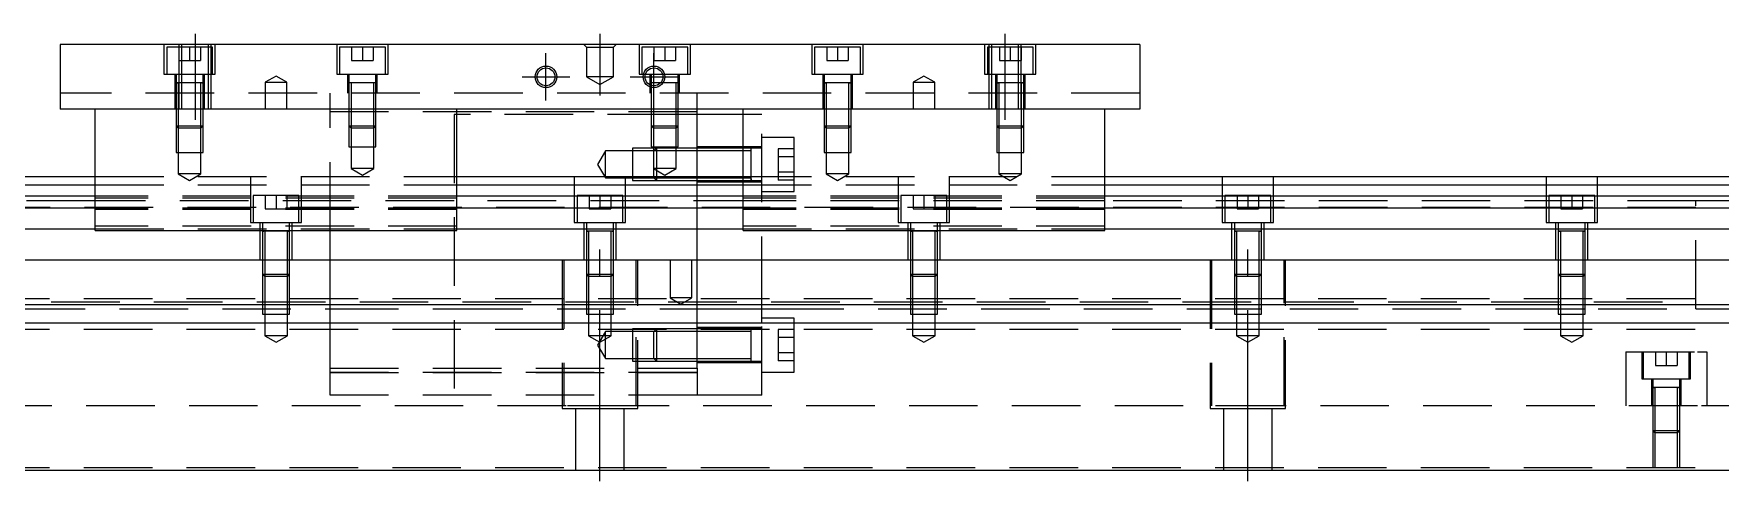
# Model space of a CAD drawing. Extents: x -20 to 743, y -289 to 102.
# Drawn here: x 155.1 to 467.5, y -242.8 to -159.8 of the extents above; entities that cross this region are included whole.
import ezdxf

# ---------------------------------------------------------------- set-up
doc = ezdxf.new("R2010")
doc.units = 0
doc.linetypes.add('CENTER', pattern=[50.8, 31.75, -6.35, 6.35, -6.35])
doc.linetypes.add('DASHED', pattern=[19.05, 12.7, -6.35])
doc.layers.get('0').update_dxf_attribs({"linetype": 'CONTINUOUS'})
doc.layers.add('CENTER', color=1, linetype='CENTER')

msp = doc.modelspace()

# ---------------------------------------------------------------- linework, layer by layer
at = {"color": 7, "linetype": 'CONTINUOUS'}
for p, q in [((160, -161.76), (160, -173.76)), ((360, -161.76), (160, -161.76)), ((360, -161.76), (360, -173.76)), ((360, -173.76), (160, -173.76)), ((166.5, -196.26), (166.5, -173.76)), ((233.5, -196.26), (233.5, -173.76)), ((278, -186.26), (278, -173.76)), ((286.5, -174.76), (278, -174.76)), ((286.5, -196.26), (286.5, -173.76)), ((353.5, -196.26), (353.5, -173.76)), ((0, -186.26), (166.5, -186.26)), ((233.5, -186.26), (286.5, -186.26)), ((353.5, -186.26), (520, -186.26)), ((0, -187.799608), (166.5, -187.799608)), ((166.5, -189.88154), (0, -189.88154)), ((233.5, -187.799608), (286.5, -187.799608)), ((286.5, -189.88154), (233.5, -189.88154)), ((353.5, -187.799608), (520, -187.799608)), ((520, -189.88154), (353.5, -189.88154)), ((166.5, -192.096666), (0, -192.096666)), ((286.5, -192.096666), (233.5, -192.096666)), ((520, -192.096666), (353.5, -192.096666)), ((0, -195.941934), (166.5, -195.941934)), ((166.5, -196.26), (233.5, -196.26)), ((233.5, -195.941934), (286.5, -195.941934)), ((286.5, -196.26), (353.5, -196.26)), ((353.5, -195.941934), (520, -195.941934)), ((520, -201.76), (0, -201.76)), ((520, -210.06), (0, -210.06)), ((520, -213.46), (0, -213.46)), ((520, -240.76), (0, -240.76))]:
    msp.add_line(p, q, dxfattribs=at)
at = {"color": 3, "linetype": 'DASHED'}
for p, q in [((179.25, -161.76), (179.25, -167.26)), ((188.25, -162.26), (179.75, -162.26)), ((179.75, -162.26), (179.75, -167.26)), ((182, -162.26), (182, -164.76)), ((182.000006, -161.76), (182.000006, -162.26)), ((182.000006, -162.26), (182.000006, -167.26)), ((182.5, -161.76), (182.5, -173.76)), ((184, -162.26), (184, -164.76)), ((186, -162.26), (186, -164.76)), ((187.5, -173.76), (187.5, -161.76)), ((187.999994, -173.76), (187.999994, -161.76)), ((188.25, -167.26), (188.25, -162.26)), ((188.75, -167.26), (188.75, -161.76)), ((211.25, -161.76), (211.25, -167.26)), ((212.999994, -162.26), (211.75, -162.26)), ((211.75, -162.26), (211.75, -167.26)), ((220.25, -162.26), (212.999994, -162.26)), ((214, -162.26), (214, -164.76)), ((216, -162.26), (216, -164.76)), ((218, -162.26), (218, -164.76)), ((220.25, -167.26), (220.25, -162.26)), ((220.75, -167.26), (220.75, -161.76)), ((257.5, -162.26), (257, -161.76)), ((257.5, -162.26), (257.5, -167.76)), ((257.5, -162.26), (262.5, -162.26)), ((262.5, -162.26), (263, -161.76)), ((262.5, -167.76), (262.5, -162.26)), ((267.25, -161.76), (267.25, -167.26)), ((276.25, -162.26), (267.75, -162.26)), ((267.75, -162.26), (267.75, -167.26)), ((270, -162.26), (270, -164.76)), ((272, -162.26), (272, -164.76)), ((274, -162.26), (274, -164.76)), ((276.25, -167.26), (276.25, -162.26)), ((276.75, -167.26), (276.75, -161.76)), ((299.25, -161.76), (299.25, -167.26)), ((308.25, -162.26), (299.75, -162.26)), ((299.75, -162.26), (299.75, -167.26)), ((302, -162.26), (302, -164.76)), ((304, -162.26), (304, -164.76)), ((306, -162.26), (306, -164.76)), ((308.25, -167.26), (308.25, -162.26)), ((308.75, -167.26), (308.75, -161.76)), ((331.25, -161.76), (331.25, -167.26)), ((340.25, -162.26), (331.75, -162.26)), ((331.75, -162.26), (331.75, -167.26)), ((332.000006, -161.76), (332.000006, -173.76)), ((332.5, -161.76), (332.5, -173.76)), ((334, -162.26), (334, -164.76)), ((336, -162.26), (336, -164.76)), ((337.5, -173.76), (337.5, -161.76)), ((337.999994, -162.26), (337.999994, -161.76)), ((337.999994, -167.26), (337.999994, -162.26)), ((338, -162.26), (338, -164.76)), ((340.25, -167.26), (340.25, -162.26)), ((340.75, -167.26), (340.75, -161.76)), ((182, -164.76), (184, -164.76)), ((184, -164.76), (186, -164.76)), ((214, -164.76), (216, -164.76)), ((216, -164.76), (218, -164.76)), ((270, -164.76), (272, -164.76)), ((272, -164.76), (274, -164.76)), ((302, -164.76), (304, -164.76)), ((304, -164.76), (306, -164.76)), ((334, -164.76), (336, -164.76)), ((336, -164.76), (338, -164.76)), ((179.25, -167.26), (188.75, -167.26)), ((181.25, -167.26), (181.25, -173.76)), ((181.5, -167.26), (181.5, -168.86)), ((182.000006, -167.26), (182.000006, -173.76)), ((186.5, -168.86), (186.5, -167.26)), ((186.75, -173.76), (186.75, -167.26)), ((200, -167.6053), (198, -168.76)), ((202, -168.76), (200, -167.6053)), ((211.25, -167.26), (220.75, -167.26)), ((213.25, -167.26), (213.25, -170.76)), ((213.5, -167.26), (213.5, -168.86)), ((218.5, -168.86), (218.5, -167.26)), ((218.75, -170.76), (218.75, -167.26)), ((262.5, -167.76), (257.5, -167.76)), ((257.5, -167.76), (260, -169.203376)), ((260, -169.203376), (262.5, -167.76)), ((267.25, -167.26), (276.75, -167.26)), ((269.25, -167.26), (269.25, -170.76)), ((269.5, -167.26), (269.5, -168.86)), ((274.5, -168.86), (274.5, -167.26)), ((274.75, -170.76), (274.75, -167.26)), ((299.25, -167.26), (308.75, -167.26)), ((301.25, -167.26), (301.25, -173.76)), ((301.5, -167.26), (301.5, -168.86)), ((306.5, -168.86), (306.5, -167.26)), ((306.75, -173.76), (306.75, -167.26)), ((320, -167.6053), (318, -168.76)), ((322, -168.76), (320, -167.6053)), ((331.25, -167.26), (340.75, -167.26)), ((333.25, -167.26), (333.25, -173.76)), ((333.5, -167.26), (333.5, -168.86)), ((337.999994, -173.76), (337.999994, -167.26)), ((338.5, -168.86), (338.5, -167.26)), ((338.75, -173.76), (338.75, -167.26)), ((360, -170.76), (160, -170.76)), ((181.5, -168.855), (181.5, -168.86)), ((181.5, -168.86), (181.757448, -168.86)), ((181.757468, -168.86), (181.5, -168.86)), ((181.5, -168.86), (181.5, -173.75998)), ((181.5, -168.86), (181.5, -168.865)), ((186.242552, -168.86), (181.757468, -168.86)), ((181.9, -168.86), (181.9, -173.75998)), ((186.1, -173.75998), (186.1, -168.86)), ((186.5, -168.86), (186.242552, -168.86)), ((186.242602, -168.86), (186.5, -168.86)), ((186.5, -168.86), (186.5, -168.855)), ((186.5, -173.75998), (186.5, -168.86)), ((186.5, -168.865), (186.5, -168.86)), ((198, -168.76), (200, -168.76)), ((198, -168.76), (198, -173.76)), ((200, -168.76), (202, -168.76)), ((202, -173.76), (202, -168.76)), ((210, -173.76), (210, -170.76)), ((213.5, -168.855), (213.5, -168.86)), ((213.757468, -168.86), (213.5, -168.86)), ((213.5, -168.86), (213.5, -168.865)), ((213.5, -168.86), (213.5, -170.75998)), ((213.5, -170.76), (213.5, -173.76)), ((213.500006, -170.76), (213.500006, -173.76)), ((218.5, -168.86), (213.757468, -168.86)), ((213.9, -168.86), (213.9, -170.75998)), ((213.9, -170.76), (213.9, -173.76)), ((218.1, -170.75998), (218.1, -168.86)), ((218.1, -173.76), (218.1, -170.76)), ((218.499994, -173.76), (218.499994, -170.76)), ((218.5, -168.86), (218.5, -168.855)), ((218.5, -168.865), (218.5, -168.86)), ((218.5, -170.75998), (218.5, -168.86)), ((218.5, -173.76), (218.5, -170.76)), ((269.5, -168.855), (269.5, -168.86)), ((269.757468, -168.86), (269.5, -168.86)), ((269.5, -168.86), (269.5, -169.332418)), ((269.5, -168.86), (269.5, -168.865)), ((269.5, -169.332418), (269.5, -169.696492)), ((269.5, -169.696492), (269.5, -170.75998)), ((269.5, -170.76), (269.5, -176.86)), ((269.500006, -170.76), (269.500006, -176.86)), ((271.229562, -168.86), (269.757468, -168.86)), ((269.9, -168.86), (269.9, -169.406966)), ((269.9, -169.406966), (269.9, -169.757498)), ((269.9, -169.757498), (269.9, -170.75998)), ((269.9, -170.76), (269.9, -177.26)), ((271.669968, -168.86), (271.229562, -168.86)), ((271.67033, -168.86), (271.229838, -168.86)), ((274.242552, -168.86), (271.669968, -168.86)), ((274.1, -170.75998), (274.1, -168.86)), ((274.1, -173.76), (274.1, -170.76)), ((274.5, -168.86), (274.242552, -168.86)), ((274.499994, -173.76), (274.499994, -170.76)), ((274.5, -168.86), (274.5, -168.855)), ((274.5, -170.75998), (274.5, -168.86)), ((274.5, -168.865), (274.5, -168.86)), ((274.5, -173.76), (274.5, -170.76)), ((278, -173.76), (278, -170.76)), ((301.5, -168.855), (301.5, -168.86)), ((301.5, -168.86), (301.757448, -168.86)), ((301.757468, -168.86), (301.5, -168.86)), ((301.5, -168.86), (301.5, -173.75998)), ((301.5, -168.86), (301.5, -168.865)), ((306.242552, -168.86), (301.757468, -168.86)), ((301.9, -168.86), (301.9, -173.75998)), ((306.1, -173.75998), (306.1, -168.86)), ((306.5, -168.86), (306.242552, -168.86)), ((306.242602, -168.86), (306.5, -168.86)), ((306.5, -168.86), (306.5, -168.855)), ((306.5, -173.75998), (306.5, -168.86)), ((306.5, -168.865), (306.5, -168.86)), ((318, -168.76), (320, -168.76)), ((318, -168.76), (318, -173.76)), ((320, -168.76), (322, -168.76)), ((322, -173.76), (322, -168.76)), ((333.5, -168.855), (333.5, -168.86)), ((333.5, -168.86), (333.757448, -168.86)), ((333.757468, -168.86), (333.5, -168.86)), ((333.5, -168.86), (333.5, -168.865)), ((333.5, -168.86), (333.5, -173.75998)), ((338.242552, -168.86), (333.757468, -168.86)), ((333.9, -168.86), (333.9, -173.75998)), ((338.1, -173.75998), (338.1, -168.86)), ((338.5, -168.86), (338.242552, -168.86)), ((338.242602, -168.86), (338.5, -168.86)), ((338.5, -168.86), (338.5, -168.855)), ((338.5, -168.865), (338.5, -168.86)), ((338.5, -173.75998), (338.5, -168.86)), ((181.5, -173.76), (181.5, -176.86)), ((181.500006, -173.76), (181.500006, -176.860006)), ((181.9, -173.76), (181.9, -177.26)), ((186.1, -177.26), (186.1, -173.76)), ((186.499994, -176.860006), (186.499994, -173.76)), ((186.5, -176.86), (186.5, -173.76)), ((210, -196.26), (210, -173.76)), ((278, -174.26), (210, -174.26)), ((213.5, -173.76), (213.5, -176.86)), ((213.500006, -173.76), (213.500006, -176.860006)), ((213.9, -173.76), (213.9, -177.26)), ((218.1, -177.26), (218.1, -173.76)), ((218.499994, -176.860006), (218.499994, -173.76)), ((218.5, -176.86), (218.5, -173.76)), ((233, -174.76), (233, -226.76)), ((274.1, -174.76), (233, -174.76)), ((274.1, -177.26), (274.1, -173.76)), ((274.5, -174.76), (274.1, -174.76)), ((274.499994, -176.860006), (274.499994, -173.76)), ((274.5, -176.86), (274.5, -173.76)), ((278, -174.76), (274.5, -174.76)), ((290, -174.76), (286.5, -174.76)), ((290, -210.06), (290, -174.76)), ((301.5, -173.76), (301.5, -176.86)), ((301.500006, -173.76), (301.500006, -176.860006)), ((301.9, -173.76), (301.9, -177.26)), ((306.1, -177.26), (306.1, -173.76)), ((306.499994, -176.860006), (306.499994, -173.76)), ((306.5, -176.86), (306.5, -173.76)), ((333.5, -173.76), (333.5, -176.86)), ((333.500006, -173.76), (333.500006, -176.860006)), ((333.9, -173.76), (333.9, -177.26)), ((338.1, -177.26), (338.1, -173.76)), ((338.499994, -176.860006), (338.499994, -173.76)), ((338.5, -176.86), (338.5, -173.76)), ((181.5, -176.86), (186.5, -176.86)), ((181.5, -176.86), (181.9, -177.26)), ((181.500006, -176.86002), (181.500006, -181.76)), ((186.1, -177.26), (181.9, -177.26)), ((181.9, -177.26002), (181.9, -181.76)), ((186.1, -177.26), (186.5, -176.86)), ((186.1, -181.76), (186.1, -177.26002)), ((186.499994, -181.76), (186.499994, -176.86002)), ((213.5, -176.86), (218.5, -176.86)), ((213.5, -176.86), (213.9, -177.26)), ((213.500006, -176.86002), (213.500006, -180.76)), ((218.1, -177.26), (213.9, -177.26)), ((213.9, -177.26002), (213.9, -180.76)), ((218.1, -177.26), (218.5, -176.86)), ((218.1, -180.76), (218.1, -177.26002)), ((218.499994, -180.76), (218.499994, -176.86002)), ((269.5, -176.86), (274.5, -176.86)), ((269.5, -176.86), (269.9, -177.26)), ((269.500006, -176.86002), (269.500006, -180.76)), ((274.1, -177.26), (269.9, -177.26)), ((269.9, -177.26002), (269.9, -180.76)), ((274.1, -177.26), (274.5, -176.86)), ((274.1, -180.76), (274.1, -177.26002)), ((274.499994, -180.76), (274.499994, -176.86002)), ((301.5, -176.86), (306.5, -176.86)), ((301.5, -176.86), (301.9, -177.26)), ((301.500006, -176.86002), (301.500006, -181.76)), ((306.1, -177.26), (301.9, -177.26)), ((301.9, -177.26002), (301.9, -181.76)), ((306.1, -177.26), (306.5, -176.86)), ((306.1, -181.76), (306.1, -177.26002)), ((306.499994, -181.76), (306.499994, -176.86002)), ((333.5, -176.86), (338.5, -176.86)), ((333.5, -176.86), (333.9, -177.26)), ((333.500006, -176.86002), (333.500006, -181.76)), ((338.1, -177.26), (333.9, -177.26)), ((333.9, -177.26002), (333.9, -181.76)), ((338.1, -177.26), (338.5, -176.86)), ((338.1, -181.76), (338.1, -177.26002)), ((338.499994, -181.76), (338.499994, -176.86002)), ((213.500006, -180.76), (218.499994, -180.76)), ((213.9, -180.76), (213.9, -184.76)), ((218.1, -184.76), (218.1, -180.76)), ((266, -181.010006), (266, -187.009994)), ((270.49998, -181.010006), (266, -181.010006)), ((269.500006, -180.76), (274.499994, -180.76)), ((269.9, -180.76), (269.9, -184.76)), ((270.5, -181.01), (270, -181.51)), ((270.5, -181.01), (270.5, -187.01)), ((278, -181.01), (270.5, -181.01)), ((278, -181.010006), (270.5, -181.010006)), ((274.1, -184.76), (274.1, -180.76)), ((290, -180.76), (278, -180.76)), ((282.500006, -181.01), (278.00002, -181.01)), ((287.499994, -181.01), (282.500006, -181.01)), ((288, -181.01), (287.499994, -181.01)), ((288, -181.01), (287.995, -181.01)), ((288, -181.359602), (288, -181.01)), ((288.005, -181.01), (288, -181.01)), ((290, -181.01), (288, -181.01)), ((296, -179.01), (290, -179.01)), ((293, -181.123248), (293, -182.566624)), ((296, -181.123248), (293, -181.123248)), ((296, -189.01), (296, -179.01)), ((181.500006, -181.76), (186.499994, -181.76)), ((181.9, -181.76), (181.9, -185.76)), ((186.1, -185.76), (186.1, -181.76)), ((261, -181.51), (259.556624, -184.01)), ((259.556624, -184.01), (261, -186.51)), ((261, -186.51), (261, -181.51)), ((266, -181.51), (261, -181.51)), ((269.99998, -181.51), (266, -181.51)), ((270, -186.51), (270, -181.51)), ((278, -181.51), (270, -181.51)), ((288, -181.51), (278.00002, -181.51)), ((288, -183.84997), (288, -181.359602)), ((288, -184.21006), (288, -183.84997)), ((288, -186.66035), (288, -184.21006)), ((293, -182.566624), (293, -185.453376)), ((296, -182.566624), (293, -182.566624)), ((301.500006, -181.76), (306.499994, -181.76)), ((301.9, -181.76), (301.9, -185.76)), ((306.1, -185.76), (306.1, -181.76)), ((333.500006, -181.76), (338.499994, -181.76)), ((333.9, -181.76), (333.9, -185.76)), ((338.1, -185.76), (338.1, -181.76)), ((166.5, -186.26), (233.5, -186.26)), ((186.1, -185.76), (181.9, -185.76)), ((181.9, -185.76), (184, -186.972436)), ((184, -186.972436), (186.1, -185.76)), ((195.25, -186.26), (195.25, -194.76)), ((204.75, -194.76), (204.75, -186.26)), ((218.1, -184.76), (213.9, -184.76)), ((213.9, -184.76), (216, -185.972436)), ((216, -185.972436), (218.1, -184.76)), ((255.25, -186.26), (255.25, -194.76)), ((261, -186.51), (266, -186.51)), ((264.75, -194.76), (264.75, -186.26)), ((266, -186.51), (269.99998, -186.51)), ((266, -187.009994), (270.49998, -187.009994)), ((274.1, -184.76), (269.9, -184.76)), ((269.9, -184.76), (272, -185.972436)), ((270, -186.51), (270.5, -187.01)), ((270, -186.51), (278, -186.51)), ((270.5, -187.009994), (278, -187.009994)), ((270.5, -187.01), (278, -187.01)), ((272, -185.972436), (274.1, -184.76)), ((278, -196.26), (278, -186.26)), ((278, -187.26), (290, -187.26)), ((278.00002, -186.51), (288, -186.51)), ((278.00002, -187.01), (288.005, -187.01)), ((286.5, -186.26), (353.5, -186.26)), ((287.995, -187.01), (290, -187.01)), ((288, -187.01), (288, -186.66035)), ((288, -186.660398), (288, -187.01)), ((293, -185.453376), (293, -186.896752)), ((296, -185.453376), (293, -185.453376)), ((296, -186.896752), (293, -186.896752)), ((306.1, -185.76), (301.9, -185.76)), ((301.9, -185.76), (304, -186.972436)), ((304, -186.972436), (306.1, -185.76)), ((315.25, -186.26), (315.25, -194.76)), ((324.75, -194.76), (324.75, -186.26)), ((338.1, -185.76), (333.9, -185.76)), ((333.9, -185.76), (336, -186.972436)), ((336, -186.972436), (338.1, -185.76)), ((375.25, -186.26), (375.25, -194.76)), ((384.75, -194.76), (384.75, -186.26)), ((435.25, -186.26), (435.25, -194.76)), ((444.75, -194.76), (444.75, -186.26)), ((166.5, -187.799608), (233.5, -187.799608)), ((233.5, -189.88154), (166.5, -189.88154)), ((233.5, -190.28668), (166.5, -190.28668)), ((204.25, -189.76), (195.75, -189.76)), ((195.75, -189.76), (195.75, -194.76)), ((198, -189.76), (198, -192.26)), ((200, -189.76), (200, -192.26)), ((202, -189.76), (202, -192.26)), ((204.25, -194.76), (204.25, -189.76)), ((264.25, -189.76), (255.75, -189.76)), ((255.75, -189.76), (255.75, -194.76)), ((258, -189.76), (258, -192.26)), ((260, -189.76), (260, -192.26)), ((262, -189.76), (262, -192.26)), ((264.25, -194.76), (264.25, -189.76)), ((286.5, -187.799608), (353.5, -187.799608)), ((353.5, -189.88154), (286.5, -189.88154)), ((353.5, -190.28668), (286.5, -190.28668)), ((290, -189.01), (296, -189.01)), ((324.25, -189.76), (315.75, -189.76)), ((315.75, -189.76), (315.75, -194.76)), ((318, -189.76), (318, -192.26)), ((320, -189.76), (320, -192.26)), ((322, -189.76), (322, -192.26)), ((324.25, -194.76), (324.25, -189.76)), ((384.25, -189.76), (375.75, -189.76)), ((375.75, -189.76), (375.75, -194.76)), ((378, -189.76), (378, -192.26)), ((380, -189.76), (380, -192.26)), ((382, -189.76), (382, -192.26)), ((384.25, -194.76), (384.25, -189.76)), ((444.25, -189.76), (435.75, -189.76)), ((435.75, -189.76), (435.75, -194.76)), ((438, -189.76), (438, -192.26)), ((440, -189.76), (440, -192.26)), ((442, -189.76), (442, -192.26)), ((444.25, -194.76), (444.25, -189.76)), ((463, -192.01), (25, -192.01)), ((166.5, -190.76), (28, -190.76)), ((232.99998, -190.76), (166.5, -190.76)), ((233.5, -192.096666), (166.5, -192.096666)), ((233.5, -192.34), (166.5, -192.34)), ((198, -192.26), (200, -192.26)), ((200, -192.26), (202, -192.26)), ((290, -190.76), (233, -190.76)), ((258, -192.26), (260, -192.26)), ((260, -192.26), (262, -192.26)), ((353.5, -192.096666), (286.5, -192.096666)), ((353.5, -192.34), (286.5, -192.34)), ((353.5, -190.76), (290.00002, -190.76)), ((318, -192.26), (320, -192.26)), ((320, -192.26), (322, -192.26)), ((463, -190.76), (353.5, -190.76)), ((378, -192.26), (380, -192.26)), ((380, -192.26), (382, -192.26)), ((438, -192.26), (440, -192.26)), ((440, -192.26), (442, -192.26)), ((463, -190.76), (462.995, -190.76)), ((463, -190.760502), (463, -190.76)), ((472, -190.76), (463, -190.76)), ((463.005, -190.76), (463, -190.76)), ((463, -210.76), (463, -190.760502)), ((233.5, -195.437372), (166.5, -195.437372)), ((166.5, -195.941934), (233.5, -195.941934)), ((195.25, -194.76), (204.75, -194.76)), ((197, -194.76), (197, -201.76)), ((197.5, -194.76), (197.5, -196.36)), ((197.5, -196.355), (197.5, -196.36)), ((197.5, -196.36), (197.757448, -196.36)), ((197.757468, -196.36), (197.5, -196.36)), ((197.5, -196.36), (197.5, -196.365)), ((197.5, -196.36), (197.5, -201.75998)), ((202.242552, -196.36), (197.757468, -196.36)), ((197.9, -196.36), (197.9, -201.75998)), ((202.1, -201.75998), (202.1, -196.36)), ((202.5, -196.36), (202.242552, -196.36)), ((202.242602, -196.36), (202.5, -196.36)), ((202.5, -196.36), (202.5, -194.76)), ((202.5, -196.36), (202.5, -196.355)), ((202.5, -196.365), (202.5, -196.36)), ((202.5, -201.75998), (202.5, -196.36)), ((203, -201.76), (203, -194.76)), ((210, -201.76), (210, -196.26)), ((255.25, -194.76), (264.75, -194.76)), ((257, -194.76), (257, -201.76)), ((257.5, -194.76), (257.5, -196.36)), ((257.5, -196.355), (257.5, -196.36)), ((257.5, -196.36), (257.757448, -196.36)), ((257.757468, -196.36), (257.5, -196.36)), ((257.5, -196.36), (257.5, -196.365)), ((257.5, -196.36), (257.5, -201.75998)), ((262.242552, -196.36), (257.757468, -196.36)), ((257.9, -196.36), (257.9, -201.75998)), ((262.1, -201.75998), (262.1, -196.36)), ((262.5, -196.36), (262.242552, -196.36)), ((262.242602, -196.36), (262.5, -196.36)), ((262.5, -196.36), (262.5, -194.76)), ((262.5, -196.36), (262.5, -196.355)), ((262.5, -196.365), (262.5, -196.36)), ((262.5, -201.75998), (262.5, -196.36)), ((263, -201.76), (263, -194.76)), ((278, -201.76), (278, -196.26)), ((353.5, -195.437372), (286.5, -195.437372)), ((286.5, -195.941934), (353.5, -195.941934)), ((315.25, -194.76), (324.75, -194.76)), ((317, -194.76), (317, -201.76)), ((317.5, -194.76), (317.5, -196.36)), ((317.5, -196.355), (317.5, -196.36)), ((317.5, -196.36), (317.757448, -196.36)), ((317.757468, -196.36), (317.5, -196.36)), ((317.5, -196.36), (317.5, -196.365)), ((317.5, -196.36), (317.5, -201.75998)), ((322.242552, -196.36), (317.757468, -196.36)), ((317.9, -196.36), (317.9, -201.75998)), ((322.1, -201.75998), (322.1, -196.36)), ((322.5, -196.36), (322.242552, -196.36)), ((322.242602, -196.36), (322.5, -196.36)), ((322.5, -196.36), (322.5, -194.76)), ((322.5, -196.36), (322.5, -196.355)), ((322.5, -196.365), (322.5, -196.36)), ((322.5, -201.75998), (322.5, -196.36)), ((323, -201.76), (323, -194.76)), ((375.25, -194.76), (384.75, -194.76)), ((377, -194.76), (377, -201.76)), ((377.5, -194.76), (377.5, -196.36)), ((377.5, -196.355), (377.5, -196.36)), ((377.5, -196.36), (377.757448, -196.36)), ((377.757468, -196.36), (377.5, -196.36)), ((377.5, -196.36), (377.5, -196.365)), ((377.5, -196.36), (377.5, -201.75998)), ((382.242552, -196.36), (377.757468, -196.36)), ((377.9, -196.36), (377.9, -201.75998)), ((382.1, -201.75998), (382.1, -196.36)), ((382.5, -196.36), (382.242552, -196.36)), ((382.242602, -196.36), (382.5, -196.36)), ((382.5, -196.36), (382.5, -194.76)), ((382.5, -196.36), (382.5, -196.355)), ((382.5, -196.365), (382.5, -196.36)), ((382.5, -201.75998), (382.5, -196.36)), ((383, -201.76), (383, -194.76)), ((435.25, -194.76), (444.75, -194.76)), ((437, -194.76), (437, -201.76)), ((437.5, -194.76), (437.5, -196.36)), ((437.5, -196.355), (437.5, -196.36)), ((437.5, -196.36), (437.757448, -196.36)), ((437.757468, -196.36), (437.5, -196.36)), ((437.5, -196.36), (437.5, -196.365)), ((437.5, -196.36), (437.5, -201.75998)), ((442.242552, -196.36), (437.757468, -196.36)), ((437.9, -196.36), (437.9, -201.75998)), ((442.1, -201.75998), (442.1, -196.36)), ((442.5, -196.36), (442.242552, -196.36)), ((442.242602, -196.36), (442.5, -196.36)), ((442.5, -196.36), (442.5, -194.76)), ((442.5, -196.36), (442.5, -196.355)), ((442.5, -196.365), (442.5, -196.36)), ((442.5, -201.75998), (442.5, -196.36)), ((443, -201.76), (443, -194.76)), ((197.5, -201.76), (197.5, -204.36)), ((197.500006, -201.76), (197.500006, -204.360006)), ((197.9, -201.76), (197.9, -204.76)), ((202.1, -204.76), (202.1, -201.76)), ((202.499994, -204.360006), (202.499994, -201.76)), ((202.5, -204.36), (202.5, -201.76)), ((210, -210.06), (210, -201.76)), ((253, -201.76), (253, -229.26)), ((253.291796, -201.76), (253.291796, -228.76)), ((257.5, -201.76), (257.5, -204.36)), ((257.500006, -201.76), (257.500006, -204.360006)), ((257.9, -201.76), (257.9, -204.76)), ((262.1, -204.76), (262.1, -201.76)), ((262.499994, -204.360006), (262.499994, -201.76)), ((262.5, -204.36), (262.5, -201.76)), ((266.708204, -228.76), (266.708204, -201.76)), ((267, -229.26), (267, -201.76)), ((273, -201.76), (273, -208.76)), ((277, -208.76), (277, -201.76)), ((278, -210.06), (278, -201.76)), ((317.5, -201.76), (317.5, -204.36)), ((317.500006, -201.76), (317.500006, -204.360006)), ((317.9, -201.76), (317.9, -204.76)), ((322.1, -204.76), (322.1, -201.76)), ((322.499994, -204.360006), (322.499994, -201.76)), ((322.5, -204.36), (322.5, -201.76)), ((373, -201.76), (373, -229.26)), ((373.291796, -201.76), (373.291796, -228.76)), ((377.5, -201.76), (377.5, -204.36)), ((377.500006, -201.76), (377.500006, -204.360006)), ((377.9, -201.76), (377.9, -204.76)), ((382.1, -204.76), (382.1, -201.76)), ((382.499994, -204.360006), (382.499994, -201.76)), ((382.5, -204.36), (382.5, -201.76)), ((386.708204, -228.76), (386.708204, -201.76)), ((387, -229.26), (387, -201.76)), ((437.5, -201.76), (437.5, -204.36)), ((437.500006, -201.76), (437.500006, -204.360006)), ((437.9, -201.76), (437.9, -204.76)), ((442.1, -204.76), (442.1, -201.76)), ((442.499994, -204.360006), (442.499994, -201.76)), ((442.5, -204.36), (442.5, -201.76)), ((197.5, -204.36), (202.5, -204.36)), ((197.5, -204.36), (197.9, -204.76)), ((197.500006, -204.36002), (197.500006, -210.06)), ((202.1, -204.76), (197.9, -204.76)), ((197.9, -204.76002), (197.9, -211.76)), ((202.1, -204.76), (202.5, -204.36)), ((202.1, -211.76), (202.1, -204.76002)), ((202.499994, -210.06), (202.499994, -204.36002)), ((257.5, -204.36), (262.5, -204.36)), ((257.5, -204.36), (257.9, -204.76)), ((257.500006, -204.36002), (257.500006, -210.06)), ((262.1, -204.76), (257.9, -204.76)), ((257.9, -204.76002), (257.9, -211.76)), ((262.1, -204.76), (262.5, -204.36)), ((262.1, -211.76), (262.1, -204.76002)), ((262.499994, -210.06), (262.499994, -204.36002)), ((317.5, -204.36), (322.5, -204.36)), ((317.5, -204.36), (317.9, -204.76)), ((317.500006, -204.36002), (317.500006, -210.06)), ((322.1, -204.76), (317.9, -204.76)), ((317.9, -204.76002), (317.9, -211.76)), ((322.1, -204.76), (322.5, -204.36)), ((322.1, -211.76), (322.1, -204.76002)), ((322.499994, -210.06), (322.499994, -204.36002)), ((377.5, -204.36), (382.5, -204.36)), ((377.5, -204.36), (377.9, -204.76)), ((377.500006, -204.36002), (377.500006, -210.06)), ((382.1, -204.76), (377.9, -204.76)), ((377.9, -204.76002), (377.9, -211.76)), ((382.1, -204.76), (382.5, -204.36)), ((382.1, -211.76), (382.1, -204.76002)), ((382.499994, -210.06), (382.499994, -204.36002)), ((437.5, -204.36), (442.5, -204.36)), ((437.5, -204.36), (437.9, -204.76)), ((437.500006, -204.36002), (437.500006, -210.06)), ((442.1, -204.76), (437.9, -204.76)), ((437.9, -204.76002), (437.9, -211.76)), ((442.1, -204.76), (442.5, -204.36)), ((442.1, -211.76), (442.1, -204.76002)), ((442.499994, -210.06), (442.499994, -204.36002)), ((520, -208.91), (0, -208.91)), ((277, -208.76), (273, -208.76)), ((273, -208.76), (275, -209.9147)), ((275, -209.9147), (277, -208.76)), ((25, -209.51), (463, -209.51)), ((56.708204, -210.76), (210, -210.76)), ((197.500006, -210.06), (197.500006, -211.76)), ((197.500006, -210.76), (202.499994, -210.76)), ((197.500006, -211.76), (202.499994, -211.76)), ((197.9, -211.76), (197.9, -215.76)), ((202.1, -215.76), (202.1, -211.76)), ((202.499994, -211.76), (202.499994, -210.06)), ((210, -213.46), (210, -210.06)), ((210, -210.76), (232.99998, -210.76)), ((233, -210.759994), (278, -210.759994)), ((233, -210.76), (278, -210.76)), ((257.500006, -210.06), (257.500006, -211.76)), ((257.500006, -210.76), (262.499994, -210.76)), ((257.500006, -211.76), (262.499994, -211.76)), ((257.9, -211.76), (257.9, -215.76)), ((262.1, -215.76), (262.1, -211.76)), ((262.499994, -211.76), (262.499994, -210.06)), ((278, -213.46), (278, -210.06)), ((278, -210.759994), (287.500006, -210.759994)), ((278, -210.76), (287.500006, -210.76)), ((287.500006, -210.759994), (290, -210.759994)), ((287.500006, -210.76), (290, -210.76)), ((290, -211.76), (290, -210.06)), ((290, -213.46), (290, -211.76)), ((290.00002, -210.76), (292.499994, -210.76)), ((292.499994, -210.76), (463, -210.76)), ((317.500006, -210.06), (317.500006, -211.76)), ((317.500006, -210.76), (322.499994, -210.76)), ((317.500006, -211.76), (322.499994, -211.76)), ((317.9, -211.76), (317.9, -215.76)), ((322.1, -215.76), (322.1, -211.76)), ((322.499994, -211.76), (322.499994, -210.06)), ((377.500006, -210.06), (377.500006, -211.76)), ((377.500006, -210.76), (382.499994, -210.76)), ((377.500006, -211.76), (382.499994, -211.76)), ((377.9, -211.76), (377.9, -215.76)), ((382.1, -215.76), (382.1, -211.76)), ((382.499994, -211.76), (382.499994, -210.06)), ((437.500006, -210.06), (437.500006, -211.76)), ((437.500006, -210.76), (442.499994, -210.76)), ((437.500006, -211.76), (442.499994, -211.76)), ((437.9, -211.76), (437.9, -215.76)), ((442.1, -215.76), (442.1, -211.76)), ((442.499994, -211.76), (442.499994, -210.06)), ((462.995, -210.76), (463, -210.76)), ((463, -210.76), (463.291796, -210.76)), ((463, -210.76), (463.005, -210.76)), ((463.291796, -210.76), (472, -210.76)), ((520, -214.61), (0, -214.61)), ((210, -221.76), (210, -213.46)), ((261, -215.01), (259.556624, -217.51)), ((261, -220.01), (261, -215.01)), ((266, -215.01), (261, -215.01)), ((266, -214.510006), (266, -220.509994)), ((270.49998, -214.510006), (266, -214.510006)), ((269.99998, -215.01), (266, -215.01)), ((270.5, -214.51), (270, -215.01)), ((270, -220.01), (270, -215.01)), ((278, -215.01), (270, -215.01)), ((270.5, -214.51), (270.5, -220.51)), ((278, -214.51), (270.5, -214.51)), ((278, -214.510006), (270.5, -214.510006)), ((278, -221.76), (278, -213.46)), ((290, -214.26), (278, -214.26)), ((288, -214.51), (278.00002, -214.51)), ((288, -215.01), (278.00002, -215.01)), ((288, -214.51), (287.995, -214.51)), ((290, -214.51), (288, -214.51)), ((288.005, -214.51), (288, -214.51)), ((288, -217.34997), (288, -214.61)), ((296, -212.51), (290, -212.51)), ((290, -226.76), (290, -213.46)), ((293, -214.623248), (293, -216.066624)), ((296, -214.623248), (293, -214.623248)), ((296, -213.46), (296, -212.51)), ((296, -222.51), (296, -213.46)), ((202.1, -215.76), (197.9, -215.76)), ((197.9, -215.76), (200, -216.972436)), ((200, -216.972436), (202.1, -215.76)), ((262.1, -215.76), (257.9, -215.76)), ((257.9, -215.76), (260, -216.972436)), ((259.556624, -217.51), (261, -220.01)), ((260, -216.972436), (262.1, -215.76)), ((288, -217.71006), (288, -217.34997)), ((288, -220.16035), (288, -217.71006)), ((296, -216.066624), (293, -216.066624)), ((293, -216.066624), (293, -218.953376)), ((322.1, -215.76), (317.9, -215.76)), ((317.9, -215.76), (320, -216.972436)), ((320, -216.972436), (322.1, -215.76)), ((382.1, -215.76), (377.9, -215.76)), ((377.9, -215.76), (380, -216.972436)), ((380, -216.972436), (382.1, -215.76)), ((442.1, -215.76), (437.9, -215.76)), ((437.9, -215.76), (440, -216.972436)), ((440, -216.972436), (442.1, -215.76)), ((210, -221.76), (278, -221.76)), ((210, -226.76), (210, -221.76)), ((261, -220.01), (266, -220.01)), ((266, -220.01), (269.99998, -220.01)), ((266, -220.509994), (270.49998, -220.509994)), ((270, -220.01), (278, -220.01)), ((270, -220.01), (270.5, -220.51)), ((270.5, -220.509994), (278, -220.509994)), ((270.5, -220.51), (278, -220.51)), ((278, -220.76), (290, -220.76)), ((278, -221.76), (278, -226.76)), ((278.00002, -220.01), (288, -220.01)), ((278.00002, -220.51), (288, -220.51)), ((287.995, -220.51), (288, -220.51)), ((288, -220.51), (288, -220.16035)), ((288, -220.51), (290, -220.51)), ((288, -220.51), (288.005, -220.51)), ((293, -218.953376), (293, -220.396752)), ((296, -218.953376), (293, -218.953376)), ((296, -220.396752), (293, -220.396752)), ((450, -218.76), (450, -228.76)), ((450, -218.76), (463.291796, -218.76)), ((453, -218.76), (453, -223.76)), ((453.25, -218.76), (453.25, -223.76)), ((455.5, -218.76), (455.5, -221.26)), ((455.5, -221.26), (457.5, -221.26)), ((457.5, -218.76), (457.5, -221.26)), ((457.5, -221.26), (459.5, -221.26)), ((459.5, -218.76), (459.5, -221.26)), ((461.75, -223.76), (461.75, -218.76)), ((462, -223.76), (462, -218.76)), ((463.291796, -218.76), (465, -218.76)), ((465, -218.76), (465, -228.76)), ((210, -222.606052), (278, -222.606052)), ((278, -222.606052), (210, -222.606052)), ((290, -222.51), (296, -222.51)), ((453, -223.76), (462, -223.76)), ((454.75, -223.76), (454.75, -228.76)), ((455, -223.76), (455, -225.365)), ((460, -225.365), (460, -223.76)), ((460.25, -228.76), (460.25, -223.76)), ((278, -226.76), (210, -226.76)), ((290, -226.76), (278, -226.76)), ((455, -225.355), (455, -228.75998)), ((455, -225.36), (455.257448, -225.36)), ((455.257468, -225.36), (455, -225.36)), ((459.742552, -225.36), (455.257468, -225.36)), ((455.4, -225.36), (455.4, -228.75998)), ((459.6, -228.75998), (459.6, -225.36)), ((460, -225.36), (459.742552, -225.36)), ((459.742602, -225.36), (460, -225.36)), ((460, -228.75998), (460, -225.355)), ((463.291796, -228.76), (0, -228.76)), ((253, -229.26), (260, -229.26)), ((266.708204, -228.76), (253.291796, -228.76)), ((255.5, -229.26), (255.5, -240.76)), ((260, -229.26), (267, -229.26)), ((264.5, -240.76), (264.5, -229.26)), ((373, -229.26), (380, -229.26)), ((386.708204, -228.76), (373.291796, -228.76)), ((375.5, -229.26), (375.5, -240.76)), ((380, -229.26), (387, -229.26)), ((384.5, -240.76), (384.5, -229.26)), ((455, -228.76), (455, -233.36)), ((455.000006, -228.76), (455.000006, -233.360006)), ((455.4, -228.76), (455.4, -233.76)), ((459.6, -233.76), (459.6, -228.76)), ((459.999994, -233.360006), (459.999994, -228.76)), ((460, -233.36), (460, -228.76)), ((476.708204, -228.76), (463.291796, -228.76)), ((455, -233.36), (460, -233.36)), ((455, -233.36), (455.4, -233.76)), ((455.000006, -233.36002), (455.000006, -240.26)), ((459.6, -233.76), (455.4, -233.76)), ((455.4, -233.76002), (455.4, -240.26)), ((459.6, -233.76), (460, -233.36)), ((459.6, -240.26), (459.6, -233.76002)), ((459.999994, -240.26), (459.999994, -233.36002)), ((520, -240.26), (6.499992, -240.26))]:
    msp.add_line(p, q, dxfattribs=at)
at = {"color": 3, "linetype": 'CONTINUOUS'}
for centre in [(250, -167.76), (270, -167.76)]:
    msp.add_circle(centre, 2, dxfattribs=at)
at = {"color": 7, "linetype": 'CONTINUOUS'}
for centre in [(250, -167.76), (270, -167.76)]:
    msp.add_circle(centre, 1.65, dxfattribs=at)
at = {"layer": 'CENTER', "color": 1, "linetype": 'CENTER'}
for p, q in [((185, -159.76), (185, -175.76)), ((260, -159.76), (260, -171.203376)), ((335, -159.76), (335, -175.76)), ((250, -172.16), (250, -163.36)), ((270, -172.16), (270, -163.36)), ((245.6, -167.76), (254.4, -167.76)), ((265.6, -167.76), (274.4, -167.76)), ((260, -242.76), (260, -199.76)), ((380, -242.76), (380, -199.76))]:
    msp.add_line(p, q, dxfattribs=at)

doc.saveas('drawing.dxf')
